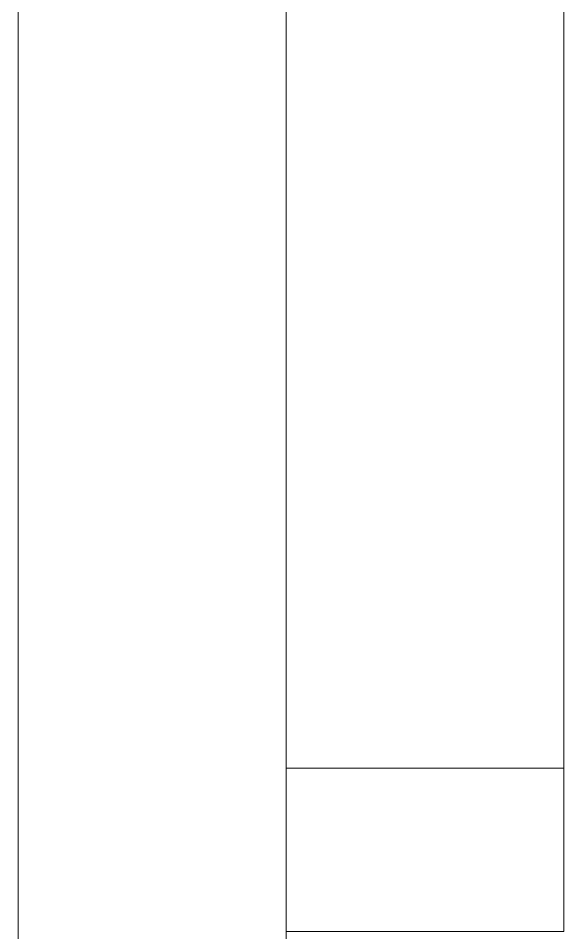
# Model space of a CAD drawing. Header units: millimetres. Extents: x 0 to 59350, y 0 to 29700.
# Drawn here: x 13640.5 to 13752.5, y 9424.9 to 9612.6 of the extents above; entities that cross this region are included whole.
import ezdxf

# ---------------------------------------------------------------- set-up
doc = ezdxf.new("R2010")
doc.units = ezdxf.units.MM
doc.layers.add('Standard', color=7, linetype='Continuous', lineweight=25)

msp = doc.modelspace()

# ---------------------------------------------------------------- linework, layer by layer
at = {"layer": 'Standard', "color": 59, "linetype": 'Continuous', "lineweight": 18}
for p, q in [((13640.5, 12664.62), (13640.49, 9303.11)), ((13640.49, 9303.11), (13640.5, 12664.62)), ((13695.5, 9358.12), (13695.5, 12664.62)), ((13695.5, 12664.62), (13695.5, 9358.12))]:
    msp.add_line(p, q, dxfattribs=at)
at = {"layer": 'Standard', "color": 2, "linetype": 'Continuous', "lineweight": 18}
for p, q in [((13695.49, 9980.12), (13695.49, 9425.12)), ((13752.49, 9980.12), (13752.49, 9425.12)), ((13695.49, 9425.12), (13695.49, 9458.62)), ((13695.49, 9458.62), (13752.49, 9458.62)), ((13752.49, 9458.62), (13752.49, 9425.12)), ((13752.49, 9425.12), (13695.49, 9425.12))]:
    msp.add_line(p, q, dxfattribs=at)

doc.saveas('drawing.dxf')
